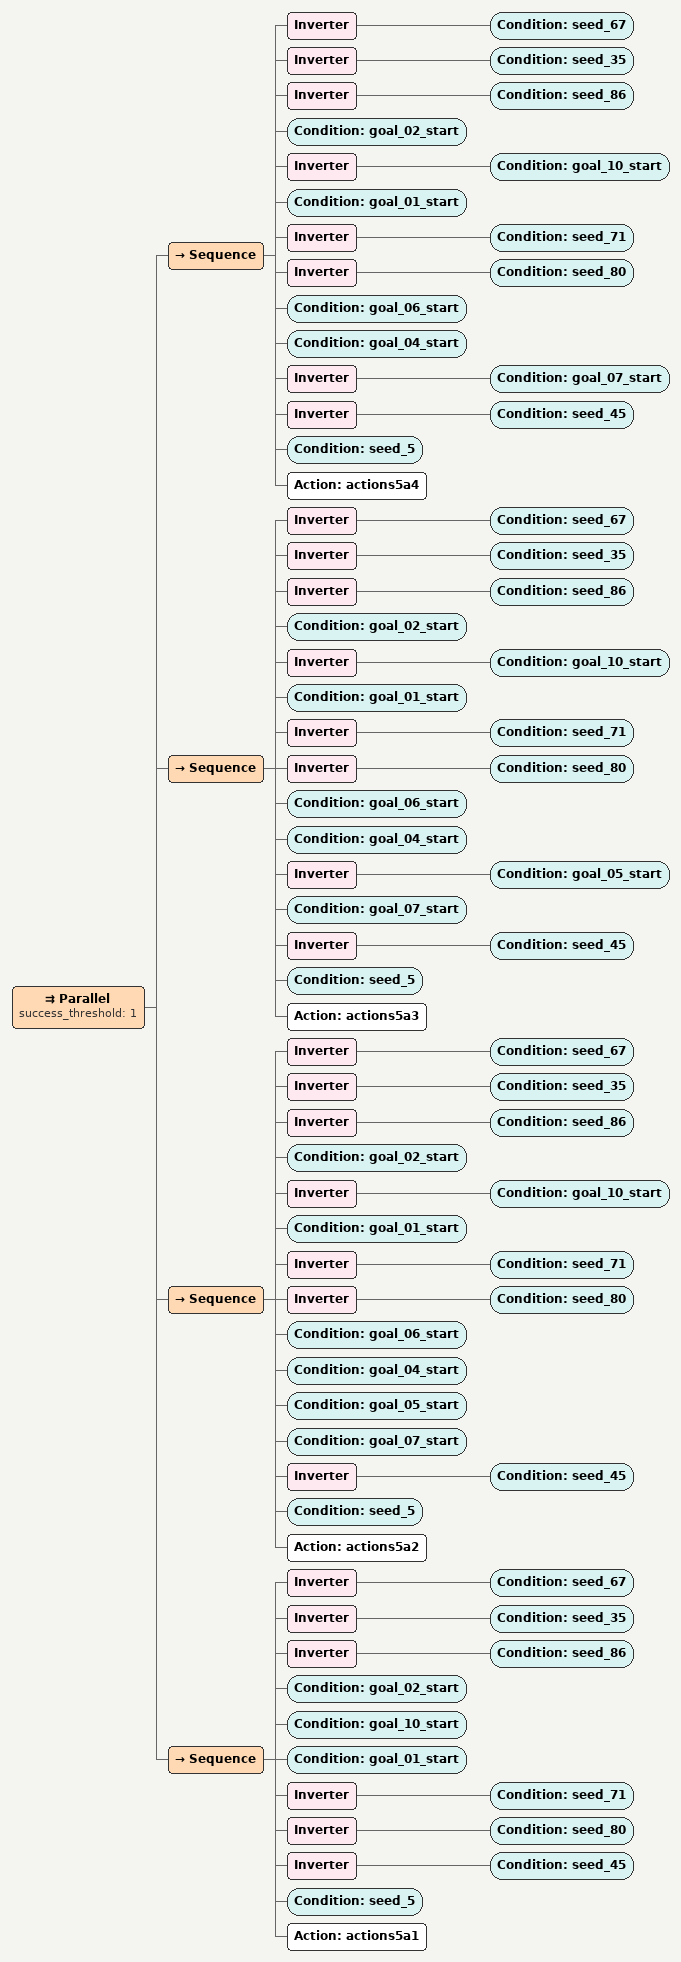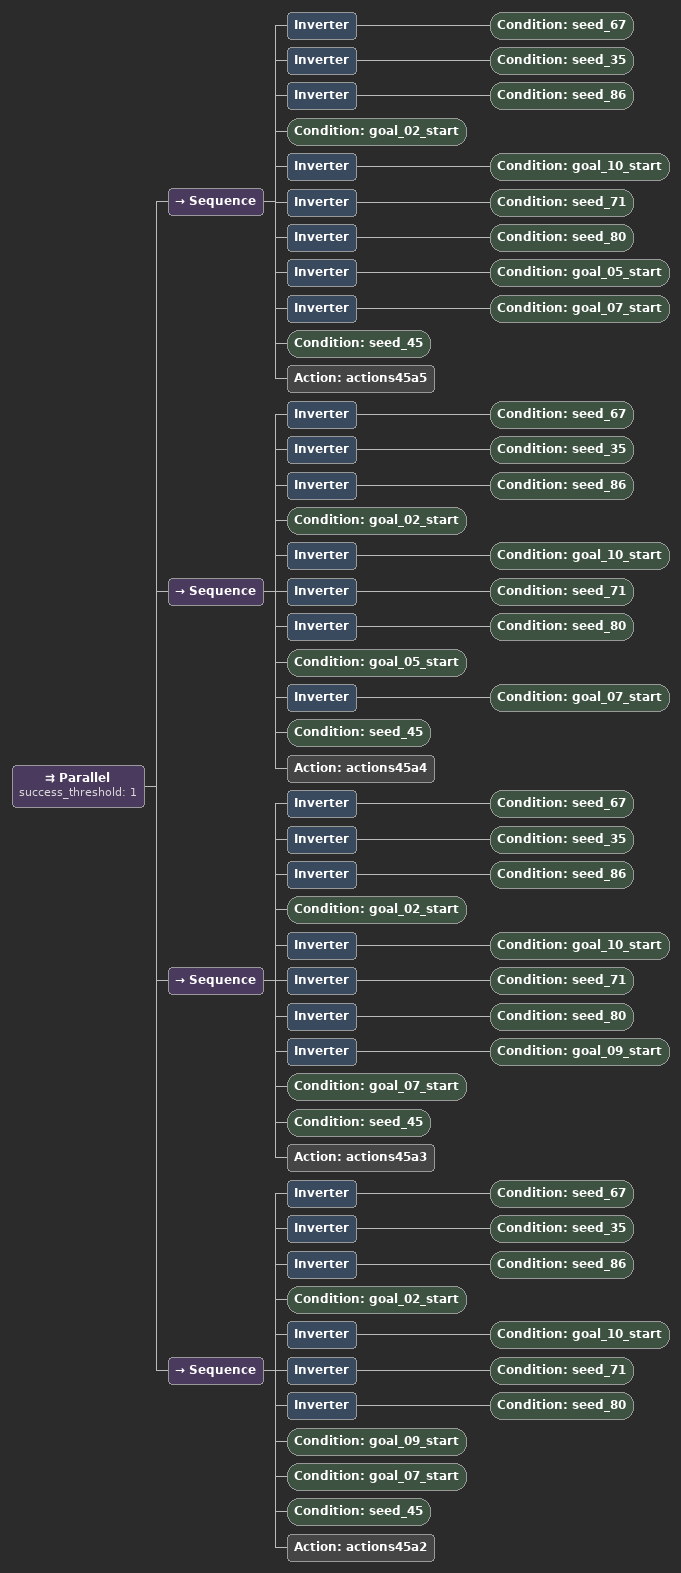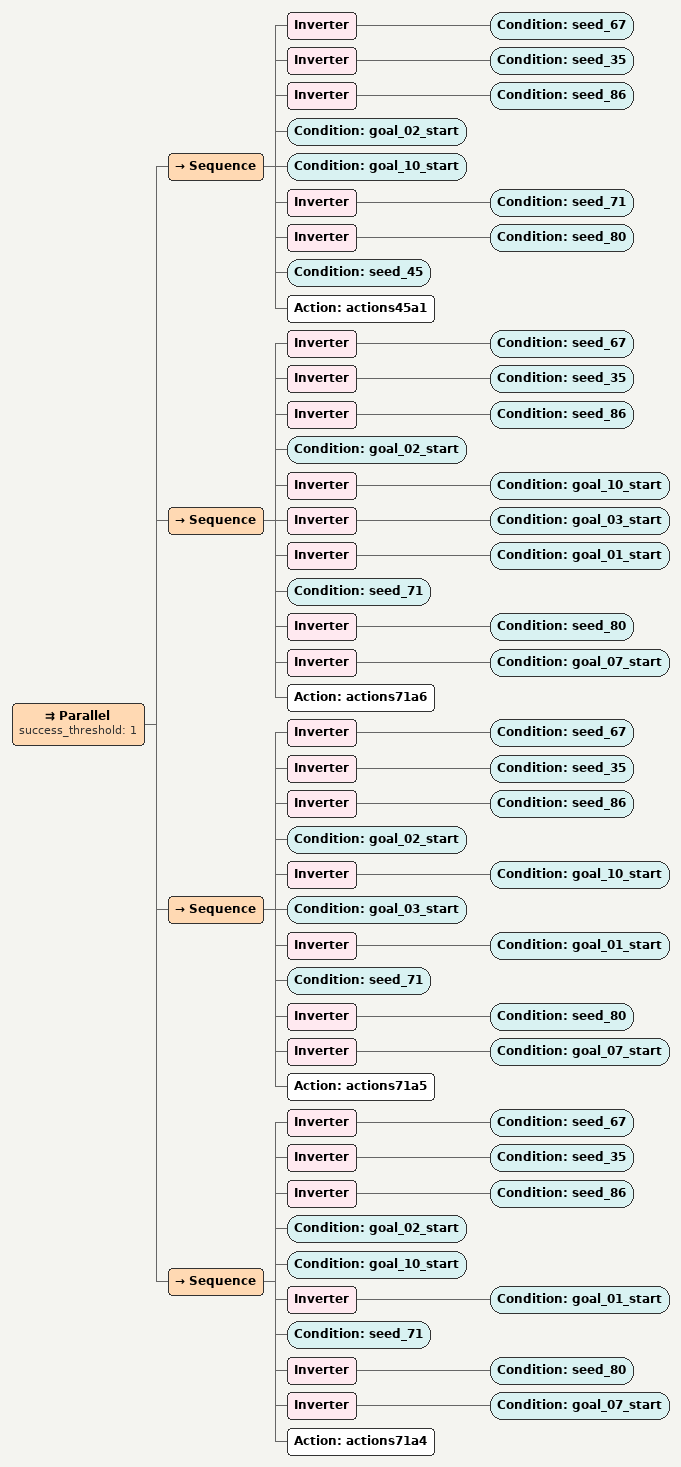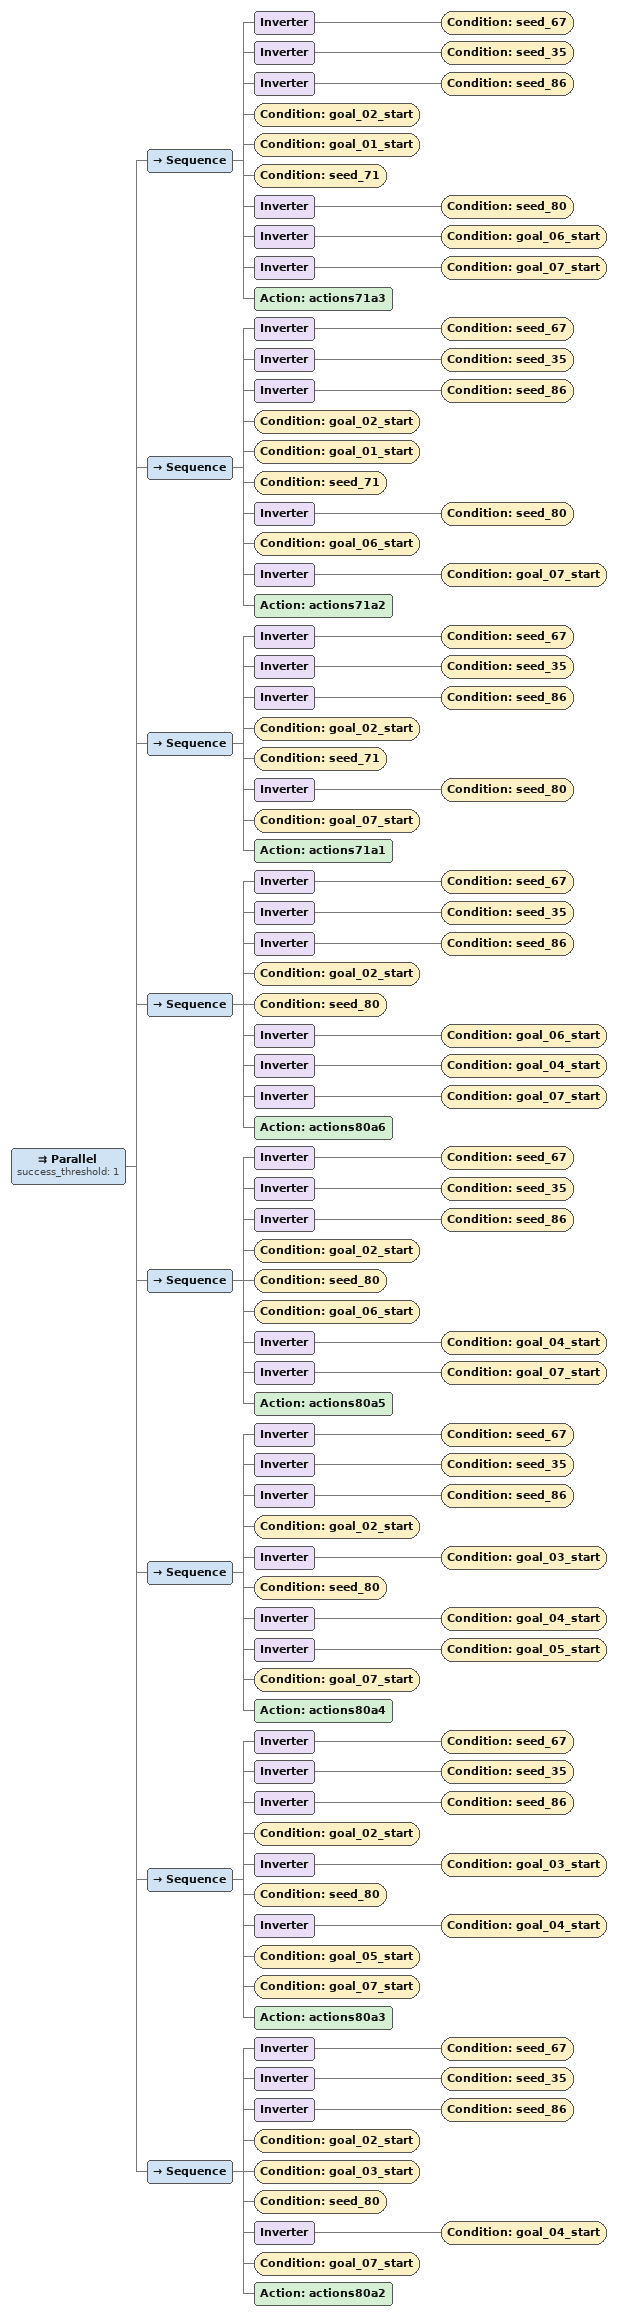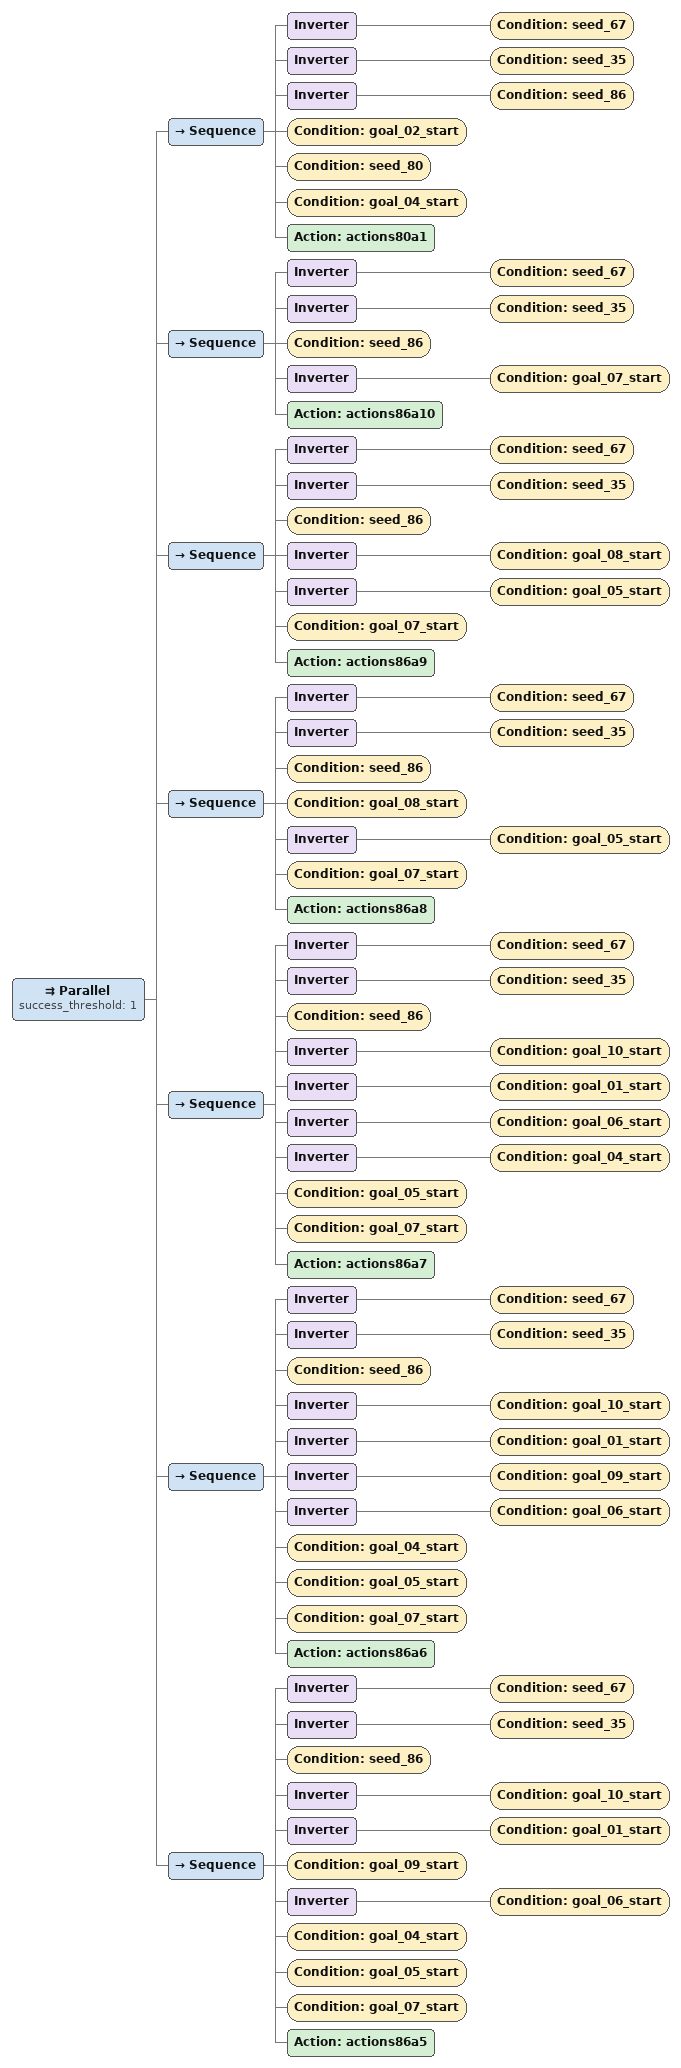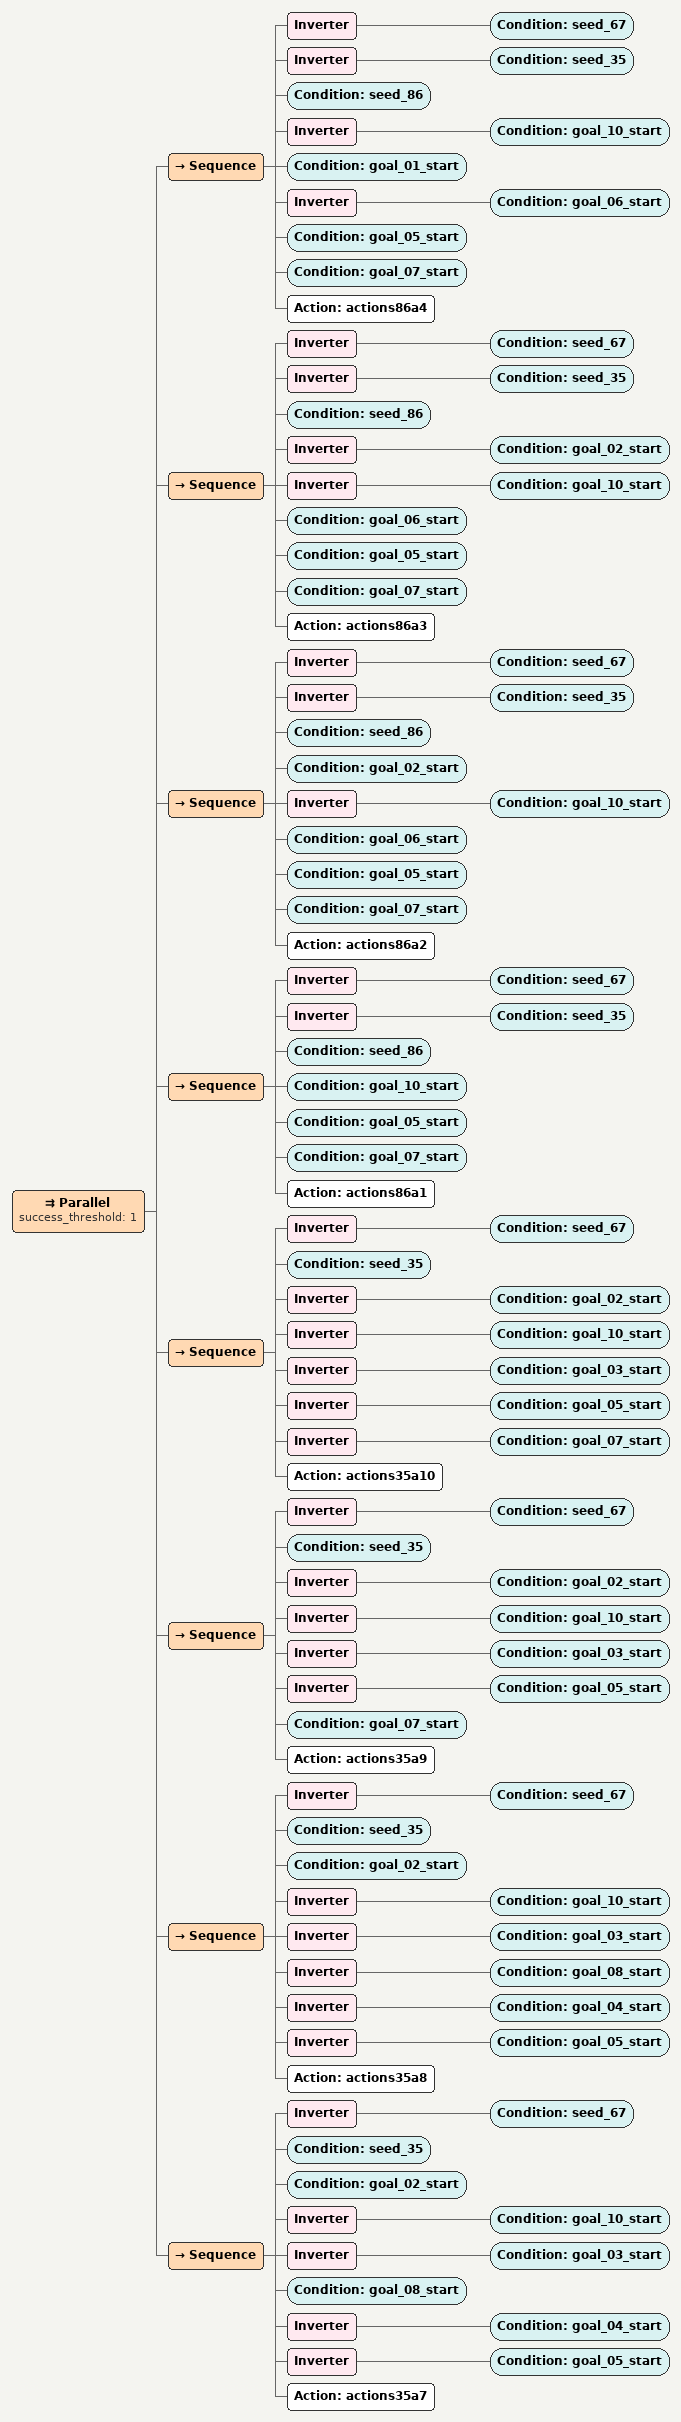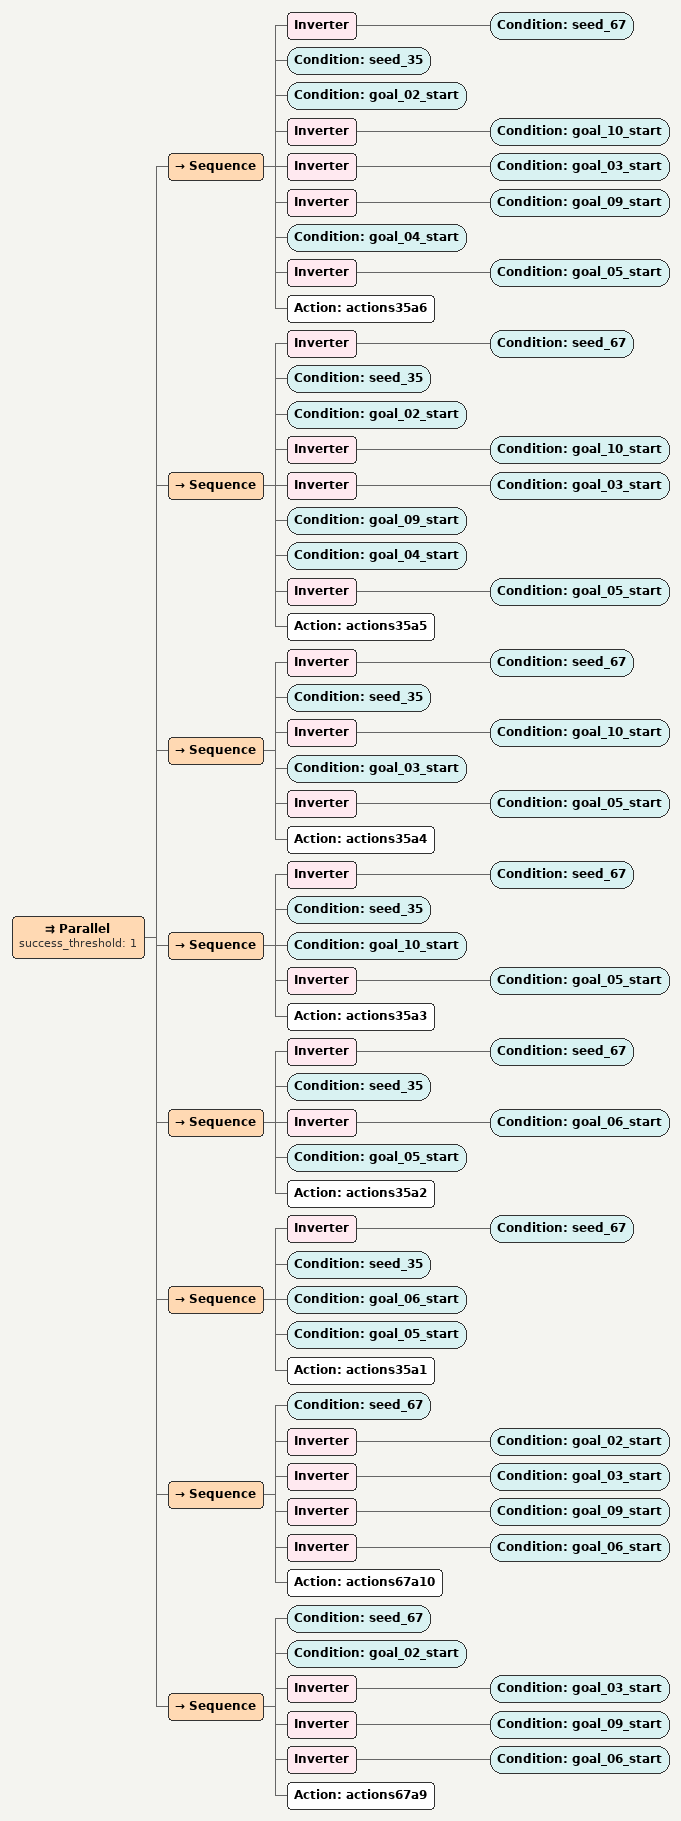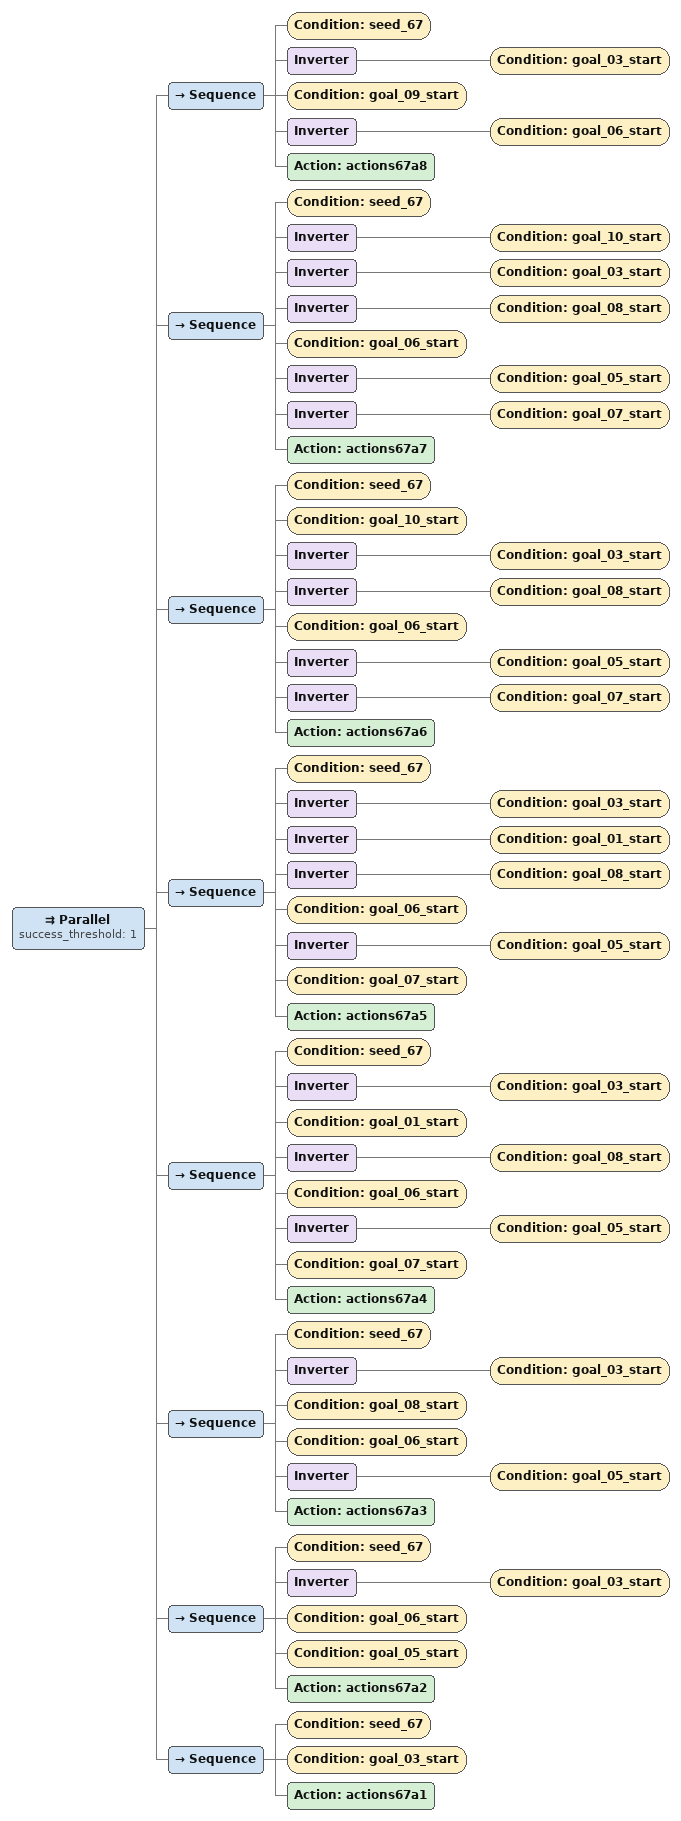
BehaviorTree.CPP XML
<Parallel success_threshold="1">
  <Sequence>
    <Inverter>
      <Condition ID="seed_67"/>
    </Inverter>
    <Inverter>
      <Condition ID="seed_35"/>
    </Inverter>
    <Inverter>
      <Condition ID="seed_86"/>
    </Inverter>
    <Condition ID="goal_02_start"/>
    <Inverter>
      <Condition ID="goal_10_start"/>
    </Inverter>
    <Condition ID="goal_01_start"/>
    <Inverter>
      <Condition ID="seed_71"/>
    </Inverter>
    <Inverter>
      <Condition ID="seed_80"/>
    </Inverter>
    <Condition ID="goal_06_start"/>
    <Condition ID="goal_04_start"/>
    <Inverter>
      <Condition ID="goal_07_start"/>
    </Inverter>
    <Inverter>
      <Condition ID="seed_45"/>
    </Inverter>
    <Condition ID="seed_5"/>
    <Action ID="actions5a4"/>
  </Sequence>
  <Sequence>
    <Inverter>
      <Condition ID="seed_67"/>
    </Inverter>
    <Inverter>
      <Condition ID="seed_35"/>
    </Inverter>
    <Inverter>
      <Condition ID="seed_86"/>
    </Inverter>
    <Condition ID="goal_02_start"/>
    <Inverter>
      <Condition ID="goal_10_start"/>
    </Inverter>
    <Condition ID="goal_01_start"/>
    <Inverter>
      <Condition ID="seed_71"/>
    </Inverter>
    <Inverter>
      <Condition ID="seed_80"/>
    </Inverter>
    <Condition ID="goal_06_start"/>
    <Condition ID="goal_04_start"/>
    <Inverter>
      <Condition ID="goal_05_start"/>
    </Inverter>
    <Condition ID="goal_07_start"/>
    <Inverter>
      <Condition ID="seed_45"/>
    </Inverter>
    <Condition ID="seed_5"/>
    <Action ID="actions5a3"/>
  </Sequence>
  <Sequence>
    <Inverter>
      <Condition ID="seed_67"/>
    </Inverter>
    <Inverter>
      <Condition ID="seed_35"/>
    </Inverter>
    <Inverter>
      <Condition ID="seed_86"/>
    </Inverter>
    <Condition ID="goal_02_start"/>
    <Inverter>
      <Condition ID="goal_10_start"/>
    </Inverter>
    <Condition ID="goal_01_start"/>
    <Inverter>
      <Condition ID="seed_71"/>
    </Inverter>
    <Inverter>
      <Condition ID="seed_80"/>
    </Inverter>
    <Condition ID="goal_06_start"/>
    <Condition ID="goal_04_start"/>
    <Condition ID="goal_05_start"/>
    <Condition ID="goal_07_start"/>
    <Inverter>
      <Condition ID="seed_45"/>
    </Inverter>
    <Condition ID="seed_5"/>
    <Action ID="actions5a2"/>
  </Sequence>
  <Sequence>
    <Inverter>
      <Condition ID="seed_67"/>
    </Inverter>
    <Inverter>
      <Condition ID="seed_35"/>
    </Inverter>
    <Inverter>
      <Condition ID="seed_86"/>
    </Inverter>
    <Condition ID="goal_02_start"/>
    <Condition ID="goal_10_start"/>
    <Condition ID="goal_01_start"/>
    <Inverter>
      <Condition ID="seed_71"/>
    </Inverter>
    <Inverter>
      <Condition ID="seed_80"/>
    </Inverter>
    <Inverter>
      <Condition ID="seed_45"/>
    </Inverter>
    <Condition ID="seed_5"/>
    <Action ID="actions5a1"/>
  </Sequence>
</Parallel>

<Parallel success_threshold="1">
  <Sequence>
    <Inverter>
      <Condition ID="seed_67"/>
    </Inverter>
    <Inverter>
      <Condition ID="seed_35"/>
    </Inverter>
    <Inverter>
      <Condition ID="seed_86"/>
    </Inverter>
    <Condition ID="goal_02_start"/>
    <Inverter>
      <Condition ID="goal_10_start"/>
    </Inverter>
    <Inverter>
      <Condition ID="seed_71"/>
    </Inverter>
    <Inverter>
      <Condition ID="seed_80"/>
    </Inverter>
    <Inverter>
      <Condition ID="goal_05_start"/>
    </Inverter>
    <Inverter>
      <Condition ID="goal_07_start"/>
    </Inverter>
    <Condition ID="seed_45"/>
    <Action ID="actions45a5"/>
  </Sequence>
  <Sequence>
    <Inverter>
      <Condition ID="seed_67"/>
    </Inverter>
    <Inverter>
      <Condition ID="seed_35"/>
    </Inverter>
    <Inverter>
      <Condition ID="seed_86"/>
    </Inverter>
    <Condition ID="goal_02_start"/>
    <Inverter>
      <Condition ID="goal_10_start"/>
    </Inverter>
    <Inverter>
      <Condition ID="seed_71"/>
    </Inverter>
    <Inverter>
      <Condition ID="seed_80"/>
    </Inverter>
    <Condition ID="goal_05_start"/>
    <Inverter>
      <Condition ID="goal_07_start"/>
    </Inverter>
    <Condition ID="seed_45"/>
    <Action ID="actions45a4"/>
  </Sequence>
  <Sequence>
    <Inverter>
      <Condition ID="seed_67"/>
    </Inverter>
    <Inverter>
      <Condition ID="seed_35"/>
    </Inverter>
    <Inverter>
      <Condition ID="seed_86"/>
    </Inverter>
    <Condition ID="goal_02_start"/>
    <Inverter>
      <Condition ID="goal_10_start"/>
    </Inverter>
    <Inverter>
      <Condition ID="seed_71"/>
    </Inverter>
    <Inverter>
      <Condition ID="seed_80"/>
    </Inverter>
    <Inverter>
      <Condition ID="goal_09_start"/>
    </Inverter>
    <Condition ID="goal_07_start"/>
    <Condition ID="seed_45"/>
    <Action ID="actions45a3"/>
  </Sequence>
  <Sequence>
    <Inverter>
      <Condition ID="seed_67"/>
    </Inverter>
    <Inverter>
      <Condition ID="seed_35"/>
    </Inverter>
    <Inverter>
      <Condition ID="seed_86"/>
    </Inverter>
    <Condition ID="goal_02_start"/>
    <Inverter>
      <Condition ID="goal_10_start"/>
    </Inverter>
    <Inverter>
      <Condition ID="seed_71"/>
    </Inverter>
    <Inverter>
      <Condition ID="seed_80"/>
    </Inverter>
    <Condition ID="goal_09_start"/>
    <Condition ID="goal_07_start"/>
    <Condition ID="seed_45"/>
    <Action ID="actions45a2"/>
  </Sequence>
</Parallel>

<Parallel success_threshold="1">
  <Sequence>
    <Inverter>
      <Condition ID="seed_67"/>
    </Inverter>
    <Inverter>
      <Condition ID="seed_35"/>
    </Inverter>
    <Inverter>
      <Condition ID="seed_86"/>
    </Inverter>
    <Condition ID="goal_02_start"/>
    <Condition ID="goal_10_start"/>
    <Inverter>
      <Condition ID="seed_71"/>
    </Inverter>
    <Inverter>
      <Condition ID="seed_80"/>
    </Inverter>
    <Condition ID="seed_45"/>
    <Action ID="actions45a1"/>
  </Sequence>
  <Sequence>
    <Inverter>
      <Condition ID="seed_67"/>
    </Inverter>
    <Inverter>
      <Condition ID="seed_35"/>
    </Inverter>
    <Inverter>
      <Condition ID="seed_86"/>
    </Inverter>
    <Condition ID="goal_02_start"/>
    <Inverter>
      <Condition ID="goal_10_start"/>
    </Inverter>
    <Inverter>
      <Condition ID="goal_03_start"/>
    </Inverter>
    <Inverter>
      <Condition ID="goal_01_start"/>
    </Inverter>
    <Condition ID="seed_71"/>
    <Inverter>
      <Condition ID="seed_80"/>
    </Inverter>
    <Inverter>
      <Condition ID="goal_07_start"/>
    </Inverter>
    <Action ID="actions71a6"/>
  </Sequence>
  <Sequence>
    <Inverter>
      <Condition ID="seed_67"/>
    </Inverter>
    <Inverter>
      <Condition ID="seed_35"/>
    </Inverter>
    <Inverter>
      <Condition ID="seed_86"/>
    </Inverter>
    <Condition ID="goal_02_start"/>
    <Inverter>
      <Condition ID="goal_10_start"/>
    </Inverter>
    <Condition ID="goal_03_start"/>
    <Inverter>
      <Condition ID="goal_01_start"/>
    </Inverter>
    <Condition ID="seed_71"/>
    <Inverter>
      <Condition ID="seed_80"/>
    </Inverter>
    <Inverter>
      <Condition ID="goal_07_start"/>
    </Inverter>
    <Action ID="actions71a5"/>
  </Sequence>
  <Sequence>
    <Inverter>
      <Condition ID="seed_67"/>
    </Inverter>
    <Inverter>
      <Condition ID="seed_35"/>
    </Inverter>
    <Inverter>
      <Condition ID="seed_86"/>
    </Inverter>
    <Condition ID="goal_02_start"/>
    <Condition ID="goal_10_start"/>
    <Inverter>
      <Condition ID="goal_01_start"/>
    </Inverter>
    <Condition ID="seed_71"/>
    <Inverter>
      <Condition ID="seed_80"/>
    </Inverter>
    <Inverter>
      <Condition ID="goal_07_start"/>
    </Inverter>
    <Action ID="actions71a4"/>
  </Sequence>
</Parallel>

<Parallel success_threshold="1">
  <Sequence>
    <Inverter>
      <Condition ID="seed_67"/>
    </Inverter>
    <Inverter>
      <Condition ID="seed_35"/>
    </Inverter>
    <Inverter>
      <Condition ID="seed_86"/>
    </Inverter>
    <Condition ID="goal_02_start"/>
    <Condition ID="goal_01_start"/>
    <Condition ID="seed_71"/>
    <Inverter>
      <Condition ID="seed_80"/>
    </Inverter>
    <Inverter>
      <Condition ID="goal_06_start"/>
    </Inverter>
    <Inverter>
      <Condition ID="goal_07_start"/>
    </Inverter>
    <Action ID="actions71a3"/>
  </Sequence>
  <Sequence>
    <Inverter>
      <Condition ID="seed_67"/>
    </Inverter>
    <Inverter>
      <Condition ID="seed_35"/>
    </Inverter>
    <Inverter>
      <Condition ID="seed_86"/>
    </Inverter>
    <Condition ID="goal_02_start"/>
    <Condition ID="goal_01_start"/>
    <Condition ID="seed_71"/>
    <Inverter>
      <Condition ID="seed_80"/>
    </Inverter>
    <Condition ID="goal_06_start"/>
    <Inverter>
      <Condition ID="goal_07_start"/>
    </Inverter>
    <Action ID="actions71a2"/>
  </Sequence>
  <Sequence>
    <Inverter>
      <Condition ID="seed_67"/>
    </Inverter>
    <Inverter>
      <Condition ID="seed_35"/>
    </Inverter>
    <Inverter>
      <Condition ID="seed_86"/>
    </Inverter>
    <Condition ID="goal_02_start"/>
    <Condition ID="seed_71"/>
    <Inverter>
      <Condition ID="seed_80"/>
    </Inverter>
    <Condition ID="goal_07_start"/>
    <Action ID="actions71a1"/>
  </Sequence>
  <Sequence>
    <Inverter>
      <Condition ID="seed_67"/>
    </Inverter>
    <Inverter>
      <Condition ID="seed_35"/>
    </Inverter>
    <Inverter>
      <Condition ID="seed_86"/>
    </Inverter>
    <Condition ID="goal_02_start"/>
    <Condition ID="seed_80"/>
    <Inverter>
      <Condition ID="goal_06_start"/>
    </Inverter>
    <Inverter>
      <Condition ID="goal_04_start"/>
    </Inverter>
    <Inverter>
      <Condition ID="goal_07_start"/>
    </Inverter>
    <Action ID="actions80a6"/>
  </Sequence>
  <Sequence>
    <Inverter>
      <Condition ID="seed_67"/>
    </Inverter>
    <Inverter>
      <Condition ID="seed_35"/>
    </Inverter>
    <Inverter>
      <Condition ID="seed_86"/>
    </Inverter>
    <Condition ID="goal_02_start"/>
    <Condition ID="seed_80"/>
    <Condition ID="goal_06_start"/>
    <Inverter>
      <Condition ID="goal_04_start"/>
    </Inverter>
    <Inverter>
      <Condition ID="goal_07_start"/>
    </Inverter>
    <Action ID="actions80a5"/>
  </Sequence>
  <Sequence>
    <Inverter>
      <Condition ID="seed_67"/>
    </Inverter>
    <Inverter>
      <Condition ID="seed_35"/>
    </Inverter>
    <Inverter>
      <Condition ID="seed_86"/>
    </Inverter>
    <Condition ID="goal_02_start"/>
    <Inverter>
      <Condition ID="goal_03_start"/>
    </Inverter>
    <Condition ID="seed_80"/>
    <Inverter>
      <Condition ID="goal_04_start"/>
    </Inverter>
    <Inverter>
      <Condition ID="goal_05_start"/>
    </Inverter>
    <Condition ID="goal_07_start"/>
    <Action ID="actions80a4"/>
  </Sequence>
  <Sequence>
    <Inverter>
      <Condition ID="seed_67"/>
    </Inverter>
    <Inverter>
      <Condition ID="seed_35"/>
    </Inverter>
    <Inverter>
      <Condition ID="seed_86"/>
    </Inverter>
    <Condition ID="goal_02_start"/>
    <Inverter>
      <Condition ID="goal_03_start"/>
    </Inverter>
    <Condition ID="seed_80"/>
    <Inverter>
      <Condition ID="goal_04_start"/>
    </Inverter>
    <Condition ID="goal_05_start"/>
    <Condition ID="goal_07_start"/>
    <Action ID="actions80a3"/>
  </Sequence>
  <Sequence>
    <Inverter>
      <Condition ID="seed_67"/>
    </Inverter>
    <Inverter>
      <Condition ID="seed_35"/>
    </Inverter>
    <Inverter>
      <Condition ID="seed_86"/>
    </Inverter>
    <Condition ID="goal_02_start"/>
    <Condition ID="goal_03_start"/>
    <Condition ID="seed_80"/>
    <Inverter>
      <Condition ID="goal_04_start"/>
    </Inverter>
    <Condition ID="goal_07_start"/>
    <Action ID="actions80a2"/>
  </Sequence>
</Parallel>

<Parallel success_threshold="1">
  <Sequence>
    <Inverter>
      <Condition ID="seed_67"/>
    </Inverter>
    <Inverter>
      <Condition ID="seed_35"/>
    </Inverter>
    <Inverter>
      <Condition ID="seed_86"/>
    </Inverter>
    <Condition ID="goal_02_start"/>
    <Condition ID="seed_80"/>
    <Condition ID="goal_04_start"/>
    <Action ID="actions80a1"/>
  </Sequence>
  <Sequence>
    <Inverter>
      <Condition ID="seed_67"/>
    </Inverter>
    <Inverter>
      <Condition ID="seed_35"/>
    </Inverter>
    <Condition ID="seed_86"/>
    <Inverter>
      <Condition ID="goal_07_start"/>
    </Inverter>
    <Action ID="actions86a10"/>
  </Sequence>
  <Sequence>
    <Inverter>
      <Condition ID="seed_67"/>
    </Inverter>
    <Inverter>
      <Condition ID="seed_35"/>
    </Inverter>
    <Condition ID="seed_86"/>
    <Inverter>
      <Condition ID="goal_08_start"/>
    </Inverter>
    <Inverter>
      <Condition ID="goal_05_start"/>
    </Inverter>
    <Condition ID="goal_07_start"/>
    <Action ID="actions86a9"/>
  </Sequence>
  <Sequence>
    <Inverter>
      <Condition ID="seed_67"/>
    </Inverter>
    <Inverter>
      <Condition ID="seed_35"/>
    </Inverter>
    <Condition ID="seed_86"/>
    <Condition ID="goal_08_start"/>
    <Inverter>
      <Condition ID="goal_05_start"/>
    </Inverter>
    <Condition ID="goal_07_start"/>
    <Action ID="actions86a8"/>
  </Sequence>
  <Sequence>
    <Inverter>
      <Condition ID="seed_67"/>
    </Inverter>
    <Inverter>
      <Condition ID="seed_35"/>
    </Inverter>
    <Condition ID="seed_86"/>
    <Inverter>
      <Condition ID="goal_10_start"/>
    </Inverter>
    <Inverter>
      <Condition ID="goal_01_start"/>
    </Inverter>
    <Inverter>
      <Condition ID="goal_06_start"/>
    </Inverter>
    <Inverter>
      <Condition ID="goal_04_start"/>
    </Inverter>
    <Condition ID="goal_05_start"/>
    <Condition ID="goal_07_start"/>
    <Action ID="actions86a7"/>
  </Sequence>
  <Sequence>
    <Inverter>
      <Condition ID="seed_67"/>
    </Inverter>
    <Inverter>
      <Condition ID="seed_35"/>
    </Inverter>
    <Condition ID="seed_86"/>
    <Inverter>
      <Condition ID="goal_10_start"/>
    </Inverter>
    <Inverter>
      <Condition ID="goal_01_start"/>
    </Inverter>
    <Inverter>
      <Condition ID="goal_09_start"/>
    </Inverter>
    <Inverter>
      <Condition ID="goal_06_start"/>
    </Inverter>
    <Condition ID="goal_04_start"/>
    <Condition ID="goal_05_start"/>
    <Condition ID="goal_07_start"/>
    <Action ID="actions86a6"/>
  </Sequence>
  <Sequence>
    <Inverter>
      <Condition ID="seed_67"/>
    </Inverter>
    <Inverter>
      <Condition ID="seed_35"/>
    </Inverter>
    <Condition ID="seed_86"/>
    <Inverter>
      <Condition ID="goal_10_start"/>
    </Inverter>
    <Inverter>
      <Condition ID="goal_01_start"/>
    </Inverter>
    <Condition ID="goal_09_start"/>
    <Inverter>
      <Condition ID="goal_06_start"/>
    </Inverter>
    <Condition ID="goal_04_start"/>
    <Condition ID="goal_05_start"/>
    <Condition ID="goal_07_start"/>
    <Action ID="actions86a5"/>
  </Sequence>
</Parallel>

<Parallel success_threshold="1">
  <Sequence>
    <Inverter>
      <Condition ID="seed_67"/>
    </Inverter>
    <Inverter>
      <Condition ID="seed_35"/>
    </Inverter>
    <Condition ID="seed_86"/>
    <Inverter>
      <Condition ID="goal_10_start"/>
    </Inverter>
    <Condition ID="goal_01_start"/>
    <Inverter>
      <Condition ID="goal_06_start"/>
    </Inverter>
    <Condition ID="goal_05_start"/>
    <Condition ID="goal_07_start"/>
    <Action ID="actions86a4"/>
  </Sequence>
  <Sequence>
    <Inverter>
      <Condition ID="seed_67"/>
    </Inverter>
    <Inverter>
      <Condition ID="seed_35"/>
    </Inverter>
    <Condition ID="seed_86"/>
    <Inverter>
      <Condition ID="goal_02_start"/>
    </Inverter>
    <Inverter>
      <Condition ID="goal_10_start"/>
    </Inverter>
    <Condition ID="goal_06_start"/>
    <Condition ID="goal_05_start"/>
    <Condition ID="goal_07_start"/>
    <Action ID="actions86a3"/>
  </Sequence>
  <Sequence>
    <Inverter>
      <Condition ID="seed_67"/>
    </Inverter>
    <Inverter>
      <Condition ID="seed_35"/>
    </Inverter>
    <Condition ID="seed_86"/>
    <Condition ID="goal_02_start"/>
    <Inverter>
      <Condition ID="goal_10_start"/>
    </Inverter>
    <Condition ID="goal_06_start"/>
    <Condition ID="goal_05_start"/>
    <Condition ID="goal_07_start"/>
    <Action ID="actions86a2"/>
  </Sequence>
  <Sequence>
    <Inverter>
      <Condition ID="seed_67"/>
    </Inverter>
    <Inverter>
      <Condition ID="seed_35"/>
    </Inverter>
    <Condition ID="seed_86"/>
    <Condition ID="goal_10_start"/>
    <Condition ID="goal_05_start"/>
    <Condition ID="goal_07_start"/>
    <Action ID="actions86a1"/>
  </Sequence>
  <Sequence>
    <Inverter>
      <Condition ID="seed_67"/>
    </Inverter>
    <Condition ID="seed_35"/>
    <Inverter>
      <Condition ID="goal_02_start"/>
    </Inverter>
    <Inverter>
      <Condition ID="goal_10_start"/>
    </Inverter>
    <Inverter>
      <Condition ID="goal_03_start"/>
    </Inverter>
    <Inverter>
      <Condition ID="goal_05_start"/>
    </Inverter>
    <Inverter>
      <Condition ID="goal_07_start"/>
    </Inverter>
    <Action ID="actions35a10"/>
  </Sequence>
  <Sequence>
    <Inverter>
      <Condition ID="seed_67"/>
    </Inverter>
    <Condition ID="seed_35"/>
    <Inverter>
      <Condition ID="goal_02_start"/>
    </Inverter>
    <Inverter>
      <Condition ID="goal_10_start"/>
    </Inverter>
    <Inverter>
      <Condition ID="goal_03_start"/>
    </Inverter>
    <Inverter>
      <Condition ID="goal_05_start"/>
    </Inverter>
    <Condition ID="goal_07_start"/>
    <Action ID="actions35a9"/>
  </Sequence>
  <Sequence>
    <Inverter>
      <Condition ID="seed_67"/>
    </Inverter>
    <Condition ID="seed_35"/>
    <Condition ID="goal_02_start"/>
    <Inverter>
      <Condition ID="goal_10_start"/>
    </Inverter>
    <Inverter>
      <Condition ID="goal_03_start"/>
    </Inverter>
    <Inverter>
      <Condition ID="goal_08_start"/>
    </Inverter>
    <Inverter>
      <Condition ID="goal_04_start"/>
    </Inverter>
    <Inverter>
      <Condition ID="goal_05_start"/>
    </Inverter>
    <Action ID="actions35a8"/>
  </Sequence>
  <Sequence>
    <Inverter>
      <Condition ID="seed_67"/>
    </Inverter>
    <Condition ID="seed_35"/>
    <Condition ID="goal_02_start"/>
    <Inverter>
      <Condition ID="goal_10_start"/>
    </Inverter>
    <Inverter>
      <Condition ID="goal_03_start"/>
    </Inverter>
    <Condition ID="goal_08_start"/>
    <Inverter>
      <Condition ID="goal_04_start"/>
    </Inverter>
    <Inverter>
      <Condition ID="goal_05_start"/>
    </Inverter>
    <Action ID="actions35a7"/>
  </Sequence>
</Parallel>

<Parallel success_threshold="1">
  <Sequence>
    <Inverter>
      <Condition ID="seed_67"/>
    </Inverter>
    <Condition ID="seed_35"/>
    <Condition ID="goal_02_start"/>
    <Inverter>
      <Condition ID="goal_10_start"/>
    </Inverter>
    <Inverter>
      <Condition ID="goal_03_start"/>
    </Inverter>
    <Inverter>
      <Condition ID="goal_09_start"/>
    </Inverter>
    <Condition ID="goal_04_start"/>
    <Inverter>
      <Condition ID="goal_05_start"/>
    </Inverter>
    <Action ID="actions35a6"/>
  </Sequence>
  <Sequence>
    <Inverter>
      <Condition ID="seed_67"/>
    </Inverter>
    <Condition ID="seed_35"/>
    <Condition ID="goal_02_start"/>
    <Inverter>
      <Condition ID="goal_10_start"/>
    </Inverter>
    <Inverter>
      <Condition ID="goal_03_start"/>
    </Inverter>
    <Condition ID="goal_09_start"/>
    <Condition ID="goal_04_start"/>
    <Inverter>
      <Condition ID="goal_05_start"/>
    </Inverter>
    <Action ID="actions35a5"/>
  </Sequence>
  <Sequence>
    <Inverter>
      <Condition ID="seed_67"/>
    </Inverter>
    <Condition ID="seed_35"/>
    <Inverter>
      <Condition ID="goal_10_start"/>
    </Inverter>
    <Condition ID="goal_03_start"/>
    <Inverter>
      <Condition ID="goal_05_start"/>
    </Inverter>
    <Action ID="actions35a4"/>
  </Sequence>
  <Sequence>
    <Inverter>
      <Condition ID="seed_67"/>
    </Inverter>
    <Condition ID="seed_35"/>
    <Condition ID="goal_10_start"/>
    <Inverter>
      <Condition ID="goal_05_start"/>
    </Inverter>
    <Action ID="actions35a3"/>
  </Sequence>
  <Sequence>
    <Inverter>
      <Condition ID="seed_67"/>
    </Inverter>
    <Condition ID="seed_35"/>
    <Inverter>
      <Condition ID="goal_06_start"/>
    </Inverter>
    <Condition ID="goal_05_start"/>
    <Action ID="actions35a2"/>
  </Sequence>
  <Sequence>
    <Inverter>
      <Condition ID="seed_67"/>
    </Inverter>
    <Condition ID="seed_35"/>
    <Condition ID="goal_06_start"/>
    <Condition ID="goal_05_start"/>
    <Action ID="actions35a1"/>
  </Sequence>
  <Sequence>
    <Condition ID="seed_67"/>
    <Inverter>
      <Condition ID="goal_02_start"/>
    </Inverter>
    <Inverter>
      <Condition ID="goal_03_start"/>
    </Inverter>
    <Inverter>
      <Condition ID="goal_09_start"/>
    </Inverter>
    <Inverter>
      <Condition ID="goal_06_start"/>
    </Inverter>
    <Action ID="actions67a10"/>
  </Sequence>
  <Sequence>
    <Condition ID="seed_67"/>
    <Condition ID="goal_02_start"/>
    <Inverter>
      <Condition ID="goal_03_start"/>
    </Inverter>
    <Inverter>
      <Condition ID="goal_09_start"/>
    </Inverter>
    <Inverter>
      <Condition ID="goal_06_start"/>
    </Inverter>
    <Action ID="actions67a9"/>
  </Sequence>
</Parallel>

<Parallel success_threshold="1">
  <Sequence>
    <Condition ID="seed_67"/>
    <Inverter>
      <Condition ID="goal_03_start"/>
    </Inverter>
    <Condition ID="goal_09_start"/>
    <Inverter>
      <Condition ID="goal_06_start"/>
    </Inverter>
    <Action ID="actions67a8"/>
  </Sequence>
  <Sequence>
    <Condition ID="seed_67"/>
    <Inverter>
      <Condition ID="goal_10_start"/>
    </Inverter>
    <Inverter>
      <Condition ID="goal_03_start"/>
    </Inverter>
    <Inverter>
      <Condition ID="goal_08_start"/>
    </Inverter>
    <Condition ID="goal_06_start"/>
    <Inverter>
      <Condition ID="goal_05_start"/>
    </Inverter>
    <Inverter>
      <Condition ID="goal_07_start"/>
    </Inverter>
    <Action ID="actions67a7"/>
  </Sequence>
  <Sequence>
    <Condition ID="seed_67"/>
    <Condition ID="goal_10_start"/>
    <Inverter>
      <Condition ID="goal_03_start"/>
    </Inverter>
    <Inverter>
      <Condition ID="goal_08_start"/>
    </Inverter>
    <Condition ID="goal_06_start"/>
    <Inverter>
      <Condition ID="goal_05_start"/>
    </Inverter>
    <Inverter>
      <Condition ID="goal_07_start"/>
    </Inverter>
    <Action ID="actions67a6"/>
  </Sequence>
  <Sequence>
    <Condition ID="seed_67"/>
    <Inverter>
      <Condition ID="goal_03_start"/>
    </Inverter>
    <Inverter>
      <Condition ID="goal_01_start"/>
    </Inverter>
    <Inverter>
      <Condition ID="goal_08_start"/>
    </Inverter>
    <Condition ID="goal_06_start"/>
    <Inverter>
      <Condition ID="goal_05_start"/>
    </Inverter>
    <Condition ID="goal_07_start"/>
    <Action ID="actions67a5"/>
  </Sequence>
  <Sequence>
    <Condition ID="seed_67"/>
    <Inverter>
      <Condition ID="goal_03_start"/>
    </Inverter>
    <Condition ID="goal_01_start"/>
    <Inverter>
      <Condition ID="goal_08_start"/>
    </Inverter>
    <Condition ID="goal_06_start"/>
    <Inverter>
      <Condition ID="goal_05_start"/>
    </Inverter>
    <Condition ID="goal_07_start"/>
    <Action ID="actions67a4"/>
  </Sequence>
  <Sequence>
    <Condition ID="seed_67"/>
    <Inverter>
      <Condition ID="goal_03_start"/>
    </Inverter>
    <Condition ID="goal_08_start"/>
    <Condition ID="goal_06_start"/>
    <Inverter>
      <Condition ID="goal_05_start"/>
    </Inverter>
    <Action ID="actions67a3"/>
  </Sequence>
  <Sequence>
    <Condition ID="seed_67"/>
    <Inverter>
      <Condition ID="goal_03_start"/>
    </Inverter>
    <Condition ID="goal_06_start"/>
    <Condition ID="goal_05_start"/>
    <Action ID="actions67a2"/>
  </Sequence>
  <Sequence>
    <Condition ID="seed_67"/>
    <Condition ID="goal_03_start"/>
    <Action ID="actions67a1"/>
  </Sequence>
</Parallel>
